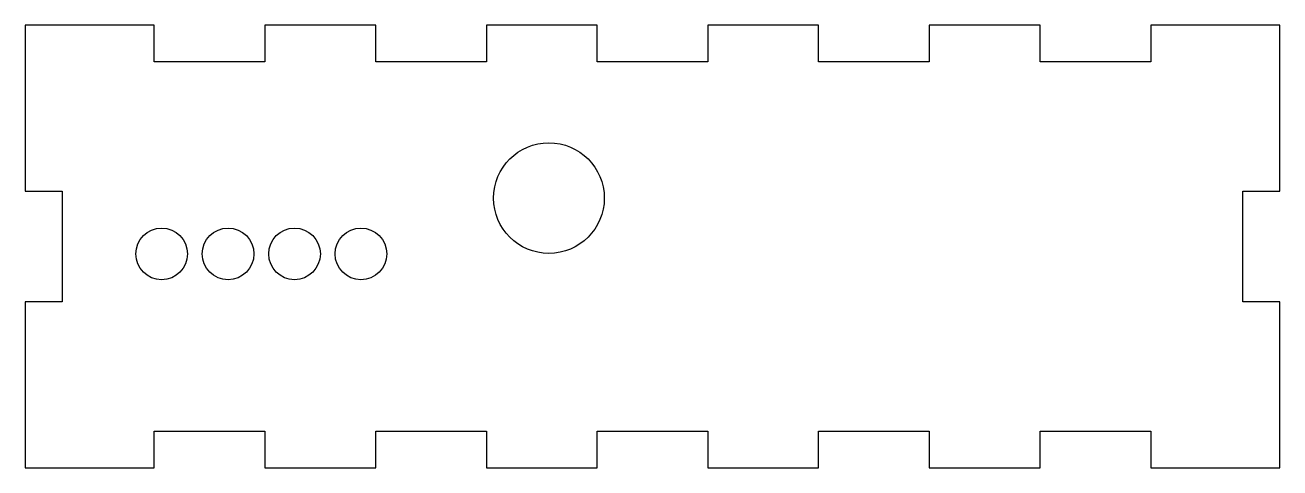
# Model space of a CAD drawing. Header units: millimetres. Extents: x -85 to 85, y -30 to 30.
import ezdxf

# ---------------------------------------------------------------- set-up
doc = ezdxf.new("R2010")
doc.units = ezdxf.units.MM
doc.layers.get('0').update_dxf_attribs({"linetype": 'CONTINUOUS'})

msp = doc.modelspace()

# ---------------------------------------------------------------- linework, layer by layer
msp.add_lwpolyline([(-85, -30), (-67.5, -30), (-67.5, -25), (-52.5, -25), (-52.5, -30), (-37.5, -30), (-37.5, -25), (-22.5, -25), (-22.5, -30), (-7.5, -30), (-7.5, -25), (7.5, -25), (7.5, -30), (22.5, -30), (22.5, -25), (37.5, -25), (37.5, -30), (52.5, -30), (52.5, -25), (67.5, -25), (67.5, -30), (85, -30), (85, -7.5), (80, -7.5), (80, 7.5), (85, 7.5), (85, 30), (67.5, 30), (67.5, 25), (52.5, 25), (52.5, 30), (37.5, 30), (37.5, 25), (22.5, 25), (22.5, 30), (7.5, 30), (7.5, 25), (-7.5, 25), (-7.5, 30), (-22.5, 30), (-22.5, 25), (-37.5, 25), (-37.5, 30), (-52.5, 30), (-52.5, 25), (-67.5, 25), (-67.5, 30), (-85, 30), (-85, 7.5), (-80, 7.5), (-80, -7.5), (-85, -7.5)], close=True)
for centre, radius in [((-14.03, 6.56), 7.5), ((-66.5, -1), 3.5), ((-57.5, -1), 3.5), ((-48.5, -1), 3.5), ((-39.5, -1), 3.5)]:
    msp.add_circle(centre, radius)

doc.saveas('drawing.dxf')
